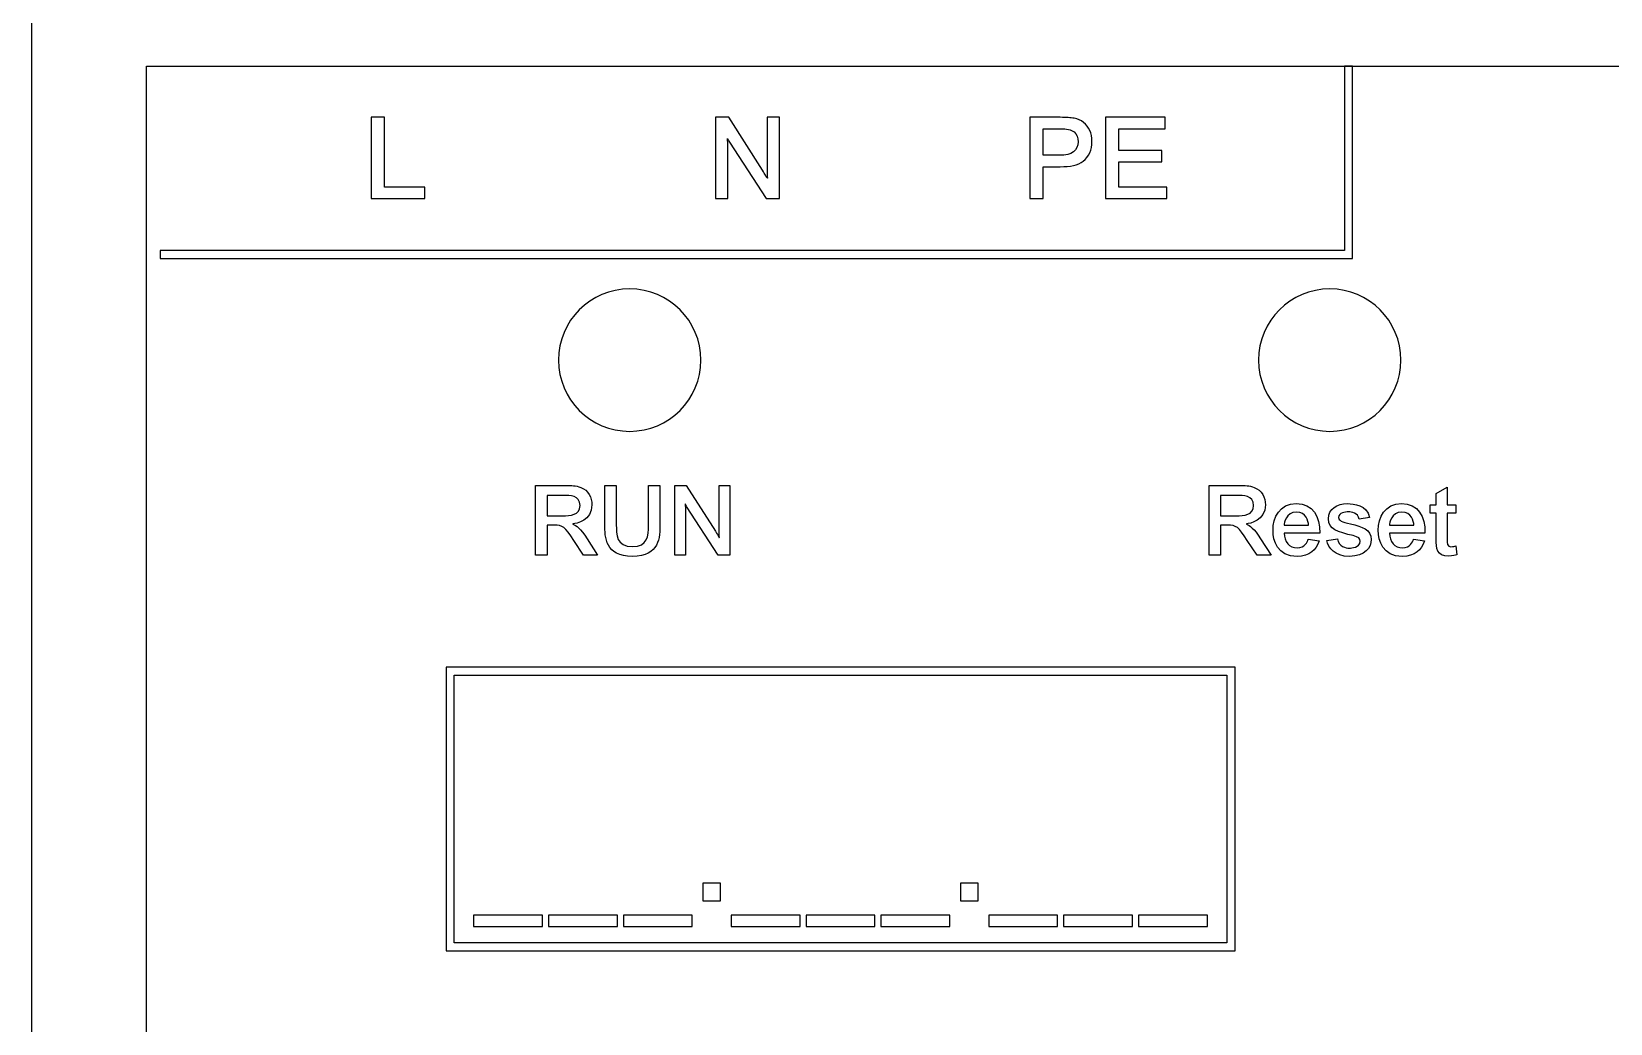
# Model space of a CAD drawing. Header units: millimetres. Extents: x 2151 to 5908, y -441 to 3322.
# Drawn here: x 3494.67 to 3529.04, y 3238.33 to 3259.91 of the extents above; entities that cross this region are included whole.
import ezdxf

# ---------------------------------------------------------------- set-up
doc = ezdxf.new("R2010")
doc.units = ezdxf.units.MM
doc.layers.add('Beschriftung', color=7, linetype='Continuous')
doc.layers.add('Gehäuse', color=7, linetype='Continuous')

# ---------------------------------------------------------------- blocks, each defined once
blk = doc.blocks.new('Gehäuse_6_TE')
at = {"layer": 'Gehäuse'}
for points in [[(0, 0), (108, 0), (108, 91), (0, 91)], [(2.5, 66.5), (105.5, 66.5), (105.5, 24.5), (2.5, 24.5)]]:
    blk.add_lwpolyline(points, close=True, dxfattribs=at)
blk = doc.blocks.new('STC-0960.01')
at = {"layer": 'Beschriftung'}
for points, knots in [([(28.755, 66.5), (28.755, 66.5), (28.755, 62.312), (28.755, 62.312), (28.755, 62.312), (28.755, 62.312), (2.8, 62.312), (2.8, 62.312), (2.8, 62.312), (2.8, 62.312), (2.8, 62.488), (2.8, 62.488), (2.8, 62.488), (2.8, 62.488), (28.578, 62.488), (28.578, 62.488), (28.578, 62.488), (28.578, 62.488), (28.578, 66.5), (28.578, 66.5), (28.578, 66.5), (28.578, 66.5), (28.755, 66.5), (28.755, 66.5)], [0, 0, 0, 0, 0.142857, 0.142857, 0.142857, 0.142857, 0.285714, 0.285714, 0.285714, 0.285714, 0.428571, 0.428571, 0.428571, 0.428571, 0.571429, 0.571429, 0.571429, 0.571429, 0.714286, 0.714286, 0.714286, 0.714286, 1, 1, 1, 1]), ([(7.683, 63.865), (7.683, 63.865), (8.562, 63.865), (8.562, 63.865), (8.562, 63.865), (8.562, 63.865), (8.562, 63.616), (8.562, 63.616), (8.562, 63.616), (8.562, 63.616), (7.391, 63.616), (7.391, 63.616), (7.391, 63.616), (7.391, 63.616), (7.391, 65.384), (7.391, 65.384), (7.391, 65.384), (7.391, 65.384), (7.683, 65.384), (7.683, 65.384), (7.683, 65.384), (7.683, 65.384), (7.683, 63.865), (7.683, 63.865)], [0, 0, 0, 0, 0.142857, 0.142857, 0.142857, 0.142857, 0.285714, 0.285714, 0.285714, 0.285714, 0.428571, 0.428571, 0.428571, 0.428571, 0.571429, 0.571429, 0.571429, 0.571429, 0.714286, 0.714286, 0.714286, 0.714286, 1, 1, 1, 1]), ([(15.914, 64.231), (15.942, 64.186), (15.962, 64.152), (15.976, 64.128), (15.976, 64.128), (15.989, 64.104), (16.001, 64.081), (16.013, 64.058), (16.013, 64.058), (16.013, 64.058), (16.018, 64.063), (16.018, 64.063), (16.018, 64.063), (16.013, 64.12), (16.01, 64.182), (16.01, 64.248), (16.01, 64.248), (16.01, 64.248), (16.01, 65.384), (16.01, 65.384), (16.01, 65.384), (16.01, 65.384), (16.279, 65.384), (16.279, 65.384), (16.279, 65.384), (16.279, 65.384), (16.279, 63.616), (16.279, 63.616), (16.279, 63.616), (16.279, 63.616), (15.988, 63.616), (15.988, 63.616), (15.988, 63.616), (15.988, 63.616), (15.195, 64.841), (15.195, 64.841), (15.195, 64.841), (15.174, 64.874), (15.159, 64.901), (15.151, 64.922), (15.151, 64.922), (15.151, 64.922), (15.146, 64.917), (15.146, 64.917), (15.146, 64.917), (15.152, 64.86), (15.156, 64.819), (15.156, 64.796), (15.156, 64.796), (15.156, 64.796), (15.156, 63.616), (15.156, 63.616), (15.156, 63.616), (15.156, 63.616), (14.887, 63.616), (14.887, 63.616), (14.887, 63.616), (14.887, 63.616), (14.887, 65.384), (14.887, 65.384), (14.887, 65.384), (14.887, 65.384), (15.176, 65.384), (15.176, 65.384), (15.176, 65.384), (15.176, 65.384), (15.914, 64.231), (15.914, 64.231)], [0, 0, 0, 0, 0.055556, 0.055556, 0.055556, 0.055556, 0.111111, 0.111111, 0.111111, 0.111111, 0.166667, 0.166667, 0.166667, 0.166667, 0.222222, 0.222222, 0.222222, 0.222222, 0.277778, 0.277778, 0.277778, 0.277778, 0.333333, 0.333333, 0.333333, 0.333333, 0.388889, 0.388889, 0.388889, 0.388889, 0.444444, 0.444444, 0.444444, 0.444444, 0.5, 0.5, 0.5, 0.5, 0.555556, 0.555556, 0.555556, 0.555556, 0.611111, 0.611111, 0.611111, 0.611111, 0.666667, 0.666667, 0.666667, 0.666667, 0.722222, 0.722222, 0.722222, 0.722222, 0.777778, 0.777778, 0.777778, 0.777778, 0.833333, 0.833333, 0.833333, 0.833333, 0.888889, 0.888889, 0.888889, 0.888889, 1, 1, 1, 1]), ([(22.901, 65.273), (22.958, 65.227), (23.003, 65.169), (23.035, 65.099), (23.035, 65.099), (23.068, 65.029), (23.084, 64.948), (23.084, 64.856), (23.084, 64.856), (23.084, 64.673), (23.019, 64.53), (22.891, 64.428), (22.891, 64.428), (22.835, 64.384), (22.765, 64.353), (22.68, 64.336), (22.68, 64.336), (22.595, 64.318), (22.498, 64.31), (22.39, 64.31), (22.39, 64.31), (22.39, 64.31), (22.024, 64.31), (22.024, 64.31), (22.024, 64.31), (22.024, 64.31), (22.024, 63.616), (22.024, 63.616), (22.024, 63.616), (22.024, 63.616), (21.733, 63.616), (21.733, 63.616), (21.733, 63.616), (21.733, 63.616), (21.733, 65.384), (21.733, 65.384), (21.733, 65.384), (21.733, 65.384), (22.395, 65.384), (22.395, 65.384), (22.395, 65.384), (22.518, 65.384), (22.619, 65.377), (22.698, 65.363), (22.698, 65.363), (22.777, 65.349), (22.845, 65.319), (22.901, 65.273)], [0, 0, 0, 0, 0.076923, 0.076923, 0.076923, 0.076923, 0.153846, 0.153846, 0.153846, 0.153846, 0.230769, 0.230769, 0.230769, 0.230769, 0.307692, 0.307692, 0.307692, 0.307692, 0.384615, 0.384615, 0.384615, 0.384615, 0.461538, 0.461538, 0.461538, 0.461538, 0.538462, 0.538462, 0.538462, 0.538462, 0.615385, 0.615385, 0.615385, 0.615385, 0.692308, 0.692308, 0.692308, 0.692308, 0.769231, 0.769231, 0.769231, 0.769231, 0.846154, 0.846154, 0.846154, 0.846154, 1, 1, 1, 1]), ([(24.674, 65.135), (24.674, 65.135), (23.671, 65.135), (23.671, 65.135), (23.671, 65.135), (23.671, 65.135), (23.671, 64.663), (23.671, 64.663), (23.671, 64.663), (23.671, 64.663), (24.607, 64.663), (24.607, 64.663), (24.607, 64.663), (24.607, 64.663), (24.607, 64.414), (24.607, 64.414), (24.607, 64.414), (24.607, 64.414), (23.671, 64.414), (23.671, 64.414), (23.671, 64.414), (23.671, 64.414), (23.671, 63.865), (23.671, 63.865), (23.671, 63.865), (23.671, 63.865), (24.711, 63.865), (24.711, 63.865), (24.711, 63.865), (24.711, 63.865), (24.711, 63.616), (24.711, 63.616), (24.711, 63.616), (24.711, 63.616), (23.38, 63.616), (23.38, 63.616), (23.38, 63.616), (23.38, 63.616), (23.38, 65.384), (23.38, 65.384), (23.38, 65.384), (23.38, 65.384), (24.674, 65.384), (24.674, 65.384), (24.674, 65.384), (24.674, 65.384), (24.674, 65.135), (24.674, 65.135)], [0, 0, 0, 0, 0.076923, 0.076923, 0.076923, 0.076923, 0.153846, 0.153846, 0.153846, 0.153846, 0.230769, 0.230769, 0.230769, 0.230769, 0.307692, 0.307692, 0.307692, 0.307692, 0.384615, 0.384615, 0.384615, 0.384615, 0.461538, 0.461538, 0.461538, 0.461538, 0.538462, 0.538462, 0.538462, 0.538462, 0.615385, 0.615385, 0.615385, 0.615385, 0.692308, 0.692308, 0.692308, 0.692308, 0.769231, 0.769231, 0.769231, 0.769231, 0.846154, 0.846154, 0.846154, 0.846154, 1, 1, 1, 1]), ([(22.782, 64.853), (22.782, 64.942), (22.753, 65.013), (22.693, 65.065), (22.693, 65.065), (22.66, 65.093), (22.62, 65.112), (22.571, 65.121), (22.571, 65.121), (22.523, 65.13), (22.465, 65.135), (22.397, 65.135), (22.397, 65.135), (22.397, 65.135), (22.024, 65.135), (22.024, 65.135), (22.024, 65.135), (22.024, 65.135), (22.024, 64.559), (22.024, 64.559), (22.024, 64.559), (22.024, 64.559), (22.38, 64.559), (22.38, 64.559), (22.38, 64.559), (22.648, 64.559), (22.782, 64.657), (22.782, 64.853)], [0, 0, 0, 0, 0.125, 0.125, 0.125, 0.125, 0.25, 0.25, 0.25, 0.25, 0.375, 0.375, 0.375, 0.375, 0.5, 0.5, 0.5, 0.5, 0.625, 0.625, 0.625, 0.625, 0.75, 0.75, 0.75, 0.75, 1, 1, 1, 1]), ([(13.02, 61.65), (13.876, 61.65), (14.57, 60.956), (14.57, 60.1), (14.57, 60.1), (14.57, 59.244), (13.876, 58.55), (13.02, 58.55), (13.02, 58.55), (12.164, 58.55), (11.47, 59.244), (11.47, 60.1), (11.47, 60.1), (11.47, 60.956), (12.164, 61.65), (13.02, 61.65)], [0, 0, 0, 0, 0.2, 0.2, 0.2, 0.2, 0.4, 0.4, 0.4, 0.4, 0.6, 0.6, 0.6, 0.6, 1, 1, 1, 1]), ([(28.26, 61.65), (29.115, 61.65), (29.81, 60.956), (29.81, 60.1), (29.81, 60.1), (29.81, 59.244), (29.115, 58.55), (28.26, 58.55), (28.26, 58.55), (27.404, 58.55), (26.71, 59.244), (26.71, 60.1), (26.71, 60.1), (26.71, 60.956), (27.404, 61.65), (28.26, 61.65)], [0, 0, 0, 0, 0.2, 0.2, 0.2, 0.2, 0.4, 0.4, 0.4, 0.4, 0.6, 0.6, 0.6, 0.6, 1, 1, 1, 1]), ([(10.972, 55.855), (10.972, 55.855), (11.222, 55.855), (11.222, 55.855), (11.222, 55.855), (11.222, 55.855), (11.222, 56.509), (11.222, 56.509), (11.222, 56.509), (11.222, 56.509), (11.374, 56.509), (11.374, 56.509), (11.374, 56.509), (11.567, 56.509), (11.607, 56.475), (11.804, 56.177), (11.804, 56.177), (11.804, 56.177), (12.016, 55.855), (12.016, 55.855), (12.016, 55.855), (12.016, 55.855), (12.321, 55.855), (12.321, 55.855), (12.321, 55.855), (12.321, 55.855), (12.094, 56.213), (12.094, 56.213), (12.094, 56.213), (11.946, 56.448), (11.859, 56.494), (11.783, 56.532), (11.783, 56.532), (11.783, 56.532), (11.783, 56.537), (11.783, 56.537), (11.783, 56.537), (11.859, 56.545), (12.198, 56.596), (12.198, 56.952), (12.198, 56.952), (12.198, 57.106), (12.12, 57.269), (11.954, 57.33), (11.954, 57.33), (11.847, 57.371), (11.751, 57.371), (11.631, 57.371), (11.631, 57.371), (11.631, 57.371), (10.972, 57.371), (10.972, 57.371), (10.972, 57.371), (10.972, 57.371), (10.972, 55.855), (10.972, 55.855)], [0, 0, 0, 0, 0.066667, 0.066667, 0.066667, 0.066667, 0.133333, 0.133333, 0.133333, 0.133333, 0.2, 0.2, 0.2, 0.2, 0.266667, 0.266667, 0.266667, 0.266667, 0.333333, 0.333333, 0.333333, 0.333333, 0.4, 0.4, 0.4, 0.4, 0.466667, 0.466667, 0.466667, 0.466667, 0.533333, 0.533333, 0.533333, 0.533333, 0.6, 0.6, 0.6, 0.6, 0.666667, 0.666667, 0.666667, 0.666667, 0.733333, 0.733333, 0.733333, 0.733333, 0.8, 0.8, 0.8, 0.8, 0.866667, 0.866667, 0.866667, 0.866667, 1, 1, 1, 1]), ([(11.222, 57.157), (11.222, 57.157), (11.588, 57.157), (11.588, 57.157), (11.588, 57.157), (11.707, 57.157), (11.94, 57.157), (11.94, 56.937), (11.94, 56.937), (11.94, 56.723), (11.73, 56.714), (11.559, 56.714), (11.559, 56.714), (11.559, 56.714), (11.222, 56.714), (11.222, 56.714), (11.222, 56.714), (11.222, 56.714), (11.222, 57.157), (11.222, 57.157)], [0, 0, 0, 0, 0.166667, 0.166667, 0.166667, 0.166667, 0.333333, 0.333333, 0.333333, 0.333333, 0.5, 0.5, 0.5, 0.5, 0.666667, 0.666667, 0.666667, 0.666667, 1, 1, 1, 1]), ([(12.479, 57.371), (12.479, 57.371), (12.479, 56.526), (12.479, 56.526), (12.479, 56.526), (12.479, 56.244), (12.484, 55.829), (13.081, 55.829), (13.081, 55.829), (13.677, 55.829), (13.677, 56.249), (13.677, 56.532), (13.677, 56.532), (13.677, 56.532), (13.677, 57.371), (13.677, 57.371), (13.677, 57.371), (13.677, 57.371), (13.428, 57.371), (13.428, 57.371), (13.428, 57.371), (13.428, 57.371), (13.428, 56.509), (13.428, 56.509), (13.428, 56.509), (13.428, 56.272), (13.419, 56.043), (13.078, 56.043), (13.078, 56.043), (12.729, 56.043), (12.729, 56.302), (12.729, 56.518), (12.729, 56.518), (12.729, 56.518), (12.729, 57.371), (12.729, 57.371), (12.729, 57.371), (12.729, 57.371), (12.479, 57.371), (12.479, 57.371)], [0, 0, 0, 0, 0.090909, 0.090909, 0.090909, 0.090909, 0.181818, 0.181818, 0.181818, 0.181818, 0.272727, 0.272727, 0.272727, 0.272727, 0.363636, 0.363636, 0.363636, 0.363636, 0.454545, 0.454545, 0.454545, 0.454545, 0.545455, 0.545455, 0.545455, 0.545455, 0.636364, 0.636364, 0.636364, 0.636364, 0.727273, 0.727273, 0.727273, 0.727273, 0.818182, 0.818182, 0.818182, 0.818182, 1, 1, 1, 1]), ([(14.003, 55.855), (14.003, 55.855), (14.234, 55.855), (14.234, 55.855), (14.234, 55.855), (14.234, 55.855), (14.234, 56.863), (14.234, 56.863), (14.234, 56.863), (14.234, 56.894), (14.228, 56.952), (14.226, 56.971), (14.226, 56.971), (14.226, 56.971), (14.23, 56.975), (14.23, 56.975), (14.23, 56.975), (14.236, 56.958), (14.243, 56.943), (14.26, 56.918), (14.26, 56.918), (14.26, 56.918), (14.947, 55.855), (14.947, 55.855), (14.947, 55.855), (14.947, 55.855), (15.197, 55.855), (15.197, 55.855), (15.197, 55.855), (15.197, 55.855), (15.197, 57.371), (15.197, 57.371), (15.197, 57.371), (15.197, 57.371), (14.967, 57.371), (14.967, 57.371), (14.967, 57.371), (14.967, 57.371), (14.967, 56.412), (14.967, 56.412), (14.967, 56.412), (14.967, 56.333), (14.971, 56.257), (14.973, 56.238), (14.973, 56.238), (14.973, 56.238), (14.969, 56.234), (14.969, 56.234), (14.969, 56.234), (14.937, 56.302), (14.928, 56.31), (14.886, 56.378), (14.886, 56.378), (14.886, 56.378), (14.251, 57.371), (14.251, 57.371), (14.251, 57.371), (14.251, 57.371), (14.003, 57.371), (14.003, 57.371), (14.003, 57.371), (14.003, 57.371), (14.003, 55.855), (14.003, 55.855)], [0, 0, 0, 0, 0.058824, 0.058824, 0.058824, 0.058824, 0.117647, 0.117647, 0.117647, 0.117647, 0.176471, 0.176471, 0.176471, 0.176471, 0.235294, 0.235294, 0.235294, 0.235294, 0.294118, 0.294118, 0.294118, 0.294118, 0.352941, 0.352941, 0.352941, 0.352941, 0.411765, 0.411765, 0.411765, 0.411765, 0.470588, 0.470588, 0.470588, 0.470588, 0.529412, 0.529412, 0.529412, 0.529412, 0.588235, 0.588235, 0.588235, 0.588235, 0.647059, 0.647059, 0.647059, 0.647059, 0.705882, 0.705882, 0.705882, 0.705882, 0.764706, 0.764706, 0.764706, 0.764706, 0.823529, 0.823529, 0.823529, 0.823529, 0.882353, 0.882353, 0.882353, 0.882353, 1, 1, 1, 1]), ([(25.634, 55.855), (25.634, 55.855), (25.884, 55.855), (25.884, 55.855), (25.884, 55.855), (25.884, 55.855), (25.884, 56.509), (25.884, 56.509), (25.884, 56.509), (25.884, 56.509), (26.036, 56.509), (26.036, 56.509), (26.036, 56.509), (26.229, 56.509), (26.269, 56.475), (26.466, 56.177), (26.466, 56.177), (26.466, 56.177), (26.678, 55.855), (26.678, 55.855), (26.678, 55.855), (26.678, 55.855), (26.983, 55.855), (26.983, 55.855), (26.983, 55.855), (26.983, 55.855), (26.756, 56.213), (26.756, 56.213), (26.756, 56.213), (26.608, 56.448), (26.521, 56.494), (26.445, 56.532), (26.445, 56.532), (26.445, 56.532), (26.445, 56.537), (26.445, 56.537), (26.445, 56.537), (26.521, 56.545), (26.86, 56.596), (26.86, 56.952), (26.86, 56.952), (26.86, 57.106), (26.782, 57.269), (26.616, 57.33), (26.616, 57.33), (26.509, 57.371), (26.413, 57.371), (26.293, 57.371), (26.293, 57.371), (26.293, 57.371), (25.634, 57.371), (25.634, 57.371), (25.634, 57.371), (25.634, 57.371), (25.634, 55.855), (25.634, 55.855)], [0, 0, 0, 0, 0.066667, 0.066667, 0.066667, 0.066667, 0.133333, 0.133333, 0.133333, 0.133333, 0.2, 0.2, 0.2, 0.2, 0.266667, 0.266667, 0.266667, 0.266667, 0.333333, 0.333333, 0.333333, 0.333333, 0.4, 0.4, 0.4, 0.4, 0.466667, 0.466667, 0.466667, 0.466667, 0.533333, 0.533333, 0.533333, 0.533333, 0.6, 0.6, 0.6, 0.6, 0.666667, 0.666667, 0.666667, 0.666667, 0.733333, 0.733333, 0.733333, 0.733333, 0.8, 0.8, 0.8, 0.8, 0.866667, 0.866667, 0.866667, 0.866667, 1, 1, 1, 1]), ([(25.884, 57.157), (25.884, 57.157), (26.25, 57.157), (26.25, 57.157), (26.25, 57.157), (26.369, 57.157), (26.602, 57.157), (26.602, 56.937), (26.602, 56.937), (26.602, 56.723), (26.392, 56.714), (26.221, 56.714), (26.221, 56.714), (26.221, 56.714), (25.884, 56.714), (25.884, 56.714), (25.884, 56.714), (25.884, 56.714), (25.884, 57.157), (25.884, 57.157)], [0, 0, 0, 0, 0.166667, 0.166667, 0.166667, 0.166667, 0.333333, 0.333333, 0.333333, 0.333333, 0.5, 0.5, 0.5, 0.5, 0.666667, 0.666667, 0.666667, 0.666667, 1, 1, 1, 1]), ([(30.814, 57.339), (30.814, 57.339), (30.579, 57.199), (30.579, 57.199), (30.579, 57.199), (30.579, 57.199), (30.579, 56.952), (30.579, 56.952), (30.579, 56.952), (30.579, 56.952), (30.443, 56.952), (30.443, 56.952), (30.443, 56.952), (30.443, 56.952), (30.443, 56.767), (30.443, 56.767), (30.443, 56.767), (30.443, 56.767), (30.579, 56.767), (30.579, 56.767), (30.579, 56.767), (30.579, 56.767), (30.579, 56.209), (30.579, 56.209), (30.579, 56.209), (30.579, 56.005), (30.579, 55.836), (30.854, 55.836), (30.854, 55.836), (30.943, 55.836), (30.994, 55.853), (31.03, 55.866), (31.03, 55.866), (31.03, 55.866), (31.004, 56.058), (31.004, 56.058), (31.004, 56.058), (30.985, 56.052), (30.945, 56.039), (30.898, 56.039), (30.898, 56.039), (30.814, 56.039), (30.814, 56.099), (30.814, 56.221), (30.814, 56.221), (30.814, 56.221), (30.814, 56.767), (30.814, 56.767), (30.814, 56.767), (30.814, 56.767), (31.006, 56.767), (31.006, 56.767), (31.006, 56.767), (31.006, 56.767), (31.006, 56.952), (31.006, 56.952), (31.006, 56.952), (31.006, 56.952), (30.814, 56.952), (30.814, 56.952), (30.814, 56.952), (30.814, 56.952), (30.814, 57.339), (30.814, 57.339)], [0, 0, 0, 0, 0.058824, 0.058824, 0.058824, 0.058824, 0.117647, 0.117647, 0.117647, 0.117647, 0.176471, 0.176471, 0.176471, 0.176471, 0.235294, 0.235294, 0.235294, 0.235294, 0.294118, 0.294118, 0.294118, 0.294118, 0.352941, 0.352941, 0.352941, 0.352941, 0.411765, 0.411765, 0.411765, 0.411765, 0.470588, 0.470588, 0.470588, 0.470588, 0.529412, 0.529412, 0.529412, 0.529412, 0.588235, 0.588235, 0.588235, 0.588235, 0.647059, 0.647059, 0.647059, 0.647059, 0.705882, 0.705882, 0.705882, 0.705882, 0.764706, 0.764706, 0.764706, 0.764706, 0.823529, 0.823529, 0.823529, 0.823529, 0.882353, 0.882353, 0.882353, 0.882353, 1, 1, 1, 1]), ([(28.041, 56.338), (28.049, 56.702), (27.895, 56.977), (27.529, 56.977), (27.529, 56.977), (27.167, 56.977), (27.025, 56.676), (27.025, 56.397), (27.025, 56.397), (27.025, 56.17), (27.12, 55.829), (27.548, 55.829), (27.548, 55.829), (27.819, 55.829), (27.971, 55.972), (28.03, 56.17), (28.03, 56.17), (28.03, 56.17), (27.793, 56.206), (27.793, 56.206), (27.793, 56.206), (27.77, 56.137), (27.719, 56.014), (27.554, 56.014), (27.554, 56.014), (27.376, 56.014), (27.273, 56.149), (27.266, 56.338), (27.266, 56.338), (27.266, 56.338), (28.041, 56.338), (28.041, 56.338)], [0, 0, 0, 0, 0.111111, 0.111111, 0.111111, 0.111111, 0.222222, 0.222222, 0.222222, 0.222222, 0.333333, 0.333333, 0.333333, 0.333333, 0.444444, 0.444444, 0.444444, 0.444444, 0.555556, 0.555556, 0.555556, 0.555556, 0.666667, 0.666667, 0.666667, 0.666667, 0.777778, 0.777778, 0.777778, 0.777778, 1, 1, 1, 1]), ([(27.266, 56.505), (27.27, 56.554), (27.304, 56.793), (27.537, 56.793), (27.537, 56.793), (27.755, 56.793), (27.793, 56.602), (27.8, 56.505), (27.8, 56.505), (27.8, 56.505), (27.266, 56.505), (27.266, 56.505)], [0, 0, 0, 0, 0.25, 0.25, 0.25, 0.25, 0.5, 0.5, 0.5, 0.5, 1, 1, 1, 1]), ([(29.123, 56.676), (29.07, 56.952), (28.79, 56.977), (28.644, 56.977), (28.644, 56.977), (28.424, 56.977), (28.231, 56.863), (28.231, 56.649), (28.231, 56.649), (28.231, 56.416), (28.433, 56.359), (28.771, 56.28), (28.771, 56.28), (28.89, 56.253), (28.921, 56.215), (28.921, 56.16), (28.921, 56.16), (28.921, 56.014), (28.723, 56.01), (28.689, 56.01), (28.689, 56.01), (28.608, 56.01), (28.46, 56.033), (28.43, 56.213), (28.43, 56.213), (28.43, 56.213), (28.198, 56.177), (28.198, 56.177), (28.198, 56.177), (28.229, 56.016), (28.361, 55.829), (28.691, 55.829), (28.691, 55.829), (29.032, 55.829), (29.163, 56.022), (29.163, 56.194), (29.163, 56.194), (29.163, 56.416), (28.97, 56.475), (28.712, 56.535), (28.712, 56.535), (28.517, 56.579), (28.454, 56.609), (28.454, 56.678), (28.454, 56.678), (28.454, 56.78), (28.598, 56.797), (28.667, 56.797), (28.667, 56.797), (28.737, 56.797), (28.873, 56.78), (28.898, 56.638), (28.898, 56.638), (28.898, 56.638), (29.123, 56.676), (29.123, 56.676)], [0, 0, 0, 0, 0.066667, 0.066667, 0.066667, 0.066667, 0.133333, 0.133333, 0.133333, 0.133333, 0.2, 0.2, 0.2, 0.2, 0.266667, 0.266667, 0.266667, 0.266667, 0.333333, 0.333333, 0.333333, 0.333333, 0.4, 0.4, 0.4, 0.4, 0.466667, 0.466667, 0.466667, 0.466667, 0.533333, 0.533333, 0.533333, 0.533333, 0.6, 0.6, 0.6, 0.6, 0.666667, 0.666667, 0.666667, 0.666667, 0.733333, 0.733333, 0.733333, 0.733333, 0.8, 0.8, 0.8, 0.8, 0.866667, 0.866667, 0.866667, 0.866667, 1, 1, 1, 1]), ([(30.333, 56.338), (30.342, 56.702), (30.187, 56.977), (29.821, 56.977), (29.821, 56.977), (29.459, 56.977), (29.317, 56.676), (29.317, 56.397), (29.317, 56.397), (29.317, 56.17), (29.413, 55.829), (29.84, 55.829), (29.84, 55.829), (30.111, 55.829), (30.263, 55.972), (30.323, 56.17), (30.323, 56.17), (30.323, 56.17), (30.086, 56.206), (30.086, 56.206), (30.086, 56.206), (30.062, 56.137), (30.012, 56.014), (29.847, 56.014), (29.847, 56.014), (29.669, 56.014), (29.565, 56.149), (29.559, 56.338), (29.559, 56.338), (29.559, 56.338), (30.333, 56.338), (30.333, 56.338)], [0, 0, 0, 0, 0.111111, 0.111111, 0.111111, 0.111111, 0.222222, 0.222222, 0.222222, 0.222222, 0.333333, 0.333333, 0.333333, 0.333333, 0.444444, 0.444444, 0.444444, 0.444444, 0.555556, 0.555556, 0.555556, 0.555556, 0.666667, 0.666667, 0.666667, 0.666667, 0.777778, 0.777778, 0.777778, 0.777778, 1, 1, 1, 1]), ([(29.559, 56.505), (29.563, 56.554), (29.597, 56.793), (29.83, 56.793), (29.83, 56.793), (30.048, 56.793), (30.086, 56.602), (30.092, 56.505), (30.092, 56.505), (30.092, 56.505), (29.559, 56.505), (29.559, 56.505)], [0, 0, 0, 0, 0.25, 0.25, 0.25, 0.25, 0.5, 0.5, 0.5, 0.5, 1, 1, 1, 1]), ([(9.11, 53.419), (9.11, 53.419), (26.198, 53.419), (26.198, 53.419), (26.198, 53.419), (26.198, 53.419), (26.198, 47.243), (26.198, 47.243), (26.198, 47.243), (26.198, 47.243), (9.022, 47.243), (9.022, 47.243), (9.022, 47.243), (9.022, 47.243), (9.022, 53.419), (9.022, 53.419), (9.022, 53.419), (9.022, 53.419), (9.11, 53.419), (9.11, 53.419)], [0, 0, 0, 0, 0.166667, 0.166667, 0.166667, 0.166667, 0.333333, 0.333333, 0.333333, 0.333333, 0.5, 0.5, 0.5, 0.5, 0.666667, 0.666667, 0.666667, 0.666667, 1, 1, 1, 1]), ([(26.022, 53.243), (26.022, 53.243), (9.198, 53.243), (9.198, 53.243), (9.198, 53.243), (9.198, 53.243), (9.198, 47.419), (9.198, 47.419), (9.198, 47.419), (9.198, 47.419), (26.022, 47.419), (26.022, 47.419), (26.022, 47.419), (26.022, 47.419), (26.022, 53.243), (26.022, 53.243)], [0, 0, 0, 0, 0.2, 0.2, 0.2, 0.2, 0.4, 0.4, 0.4, 0.4, 0.6, 0.6, 0.6, 0.6, 1, 1, 1, 1]), ([(14.613, 48.331), (14.613, 48.331), (14.613, 48.718), (14.613, 48.718), (14.613, 48.718), (14.613, 48.718), (15, 48.718), (15, 48.718), (15, 48.718), (15, 48.718), (15, 48.331), (15, 48.331), (15, 48.331), (15, 48.331), (14.613, 48.331), (14.613, 48.331)], [0, 0, 0, 0, 0.2, 0.2, 0.2, 0.2, 0.4, 0.4, 0.4, 0.4, 0.6, 0.6, 0.6, 0.6, 1, 1, 1, 1]), ([(20.22, 48.331), (20.22, 48.331), (20.22, 48.718), (20.22, 48.718), (20.22, 48.718), (20.22, 48.718), (20.607, 48.718), (20.607, 48.718), (20.607, 48.718), (20.607, 48.718), (20.607, 48.331), (20.607, 48.331), (20.607, 48.331), (20.607, 48.331), (20.22, 48.331), (20.22, 48.331)], [0, 0, 0, 0, 0.2, 0.2, 0.2, 0.2, 0.4, 0.4, 0.4, 0.4, 0.6, 0.6, 0.6, 0.6, 1, 1, 1, 1]), ([(9.622, 47.773), (9.622, 47.773), (9.622, 48.024), (9.622, 48.024), (9.622, 48.024), (9.622, 48.024), (11.122, 48.024), (11.122, 48.024), (11.122, 48.024), (11.122, 48.024), (11.122, 47.773), (11.122, 47.773), (11.122, 47.773), (11.122, 47.773), (9.622, 47.773), (9.622, 47.773)], [0, 0, 0, 0, 0.2, 0.2, 0.2, 0.2, 0.4, 0.4, 0.4, 0.4, 0.6, 0.6, 0.6, 0.6, 1, 1, 1, 1]), ([(11.253, 47.773), (11.253, 47.773), (11.253, 48.024), (11.253, 48.024), (11.253, 48.024), (11.253, 48.024), (12.753, 48.024), (12.753, 48.024), (12.753, 48.024), (12.753, 48.024), (12.753, 47.773), (12.753, 47.773), (12.753, 47.773), (12.753, 47.773), (11.253, 47.773), (11.253, 47.773)], [0, 0, 0, 0, 0.2, 0.2, 0.2, 0.2, 0.4, 0.4, 0.4, 0.4, 0.6, 0.6, 0.6, 0.6, 1, 1, 1, 1]), ([(12.884, 47.773), (12.884, 47.773), (12.884, 48.024), (12.884, 48.024), (12.884, 48.024), (12.884, 48.024), (14.384, 48.024), (14.384, 48.024), (14.384, 48.024), (14.384, 48.024), (14.384, 47.773), (14.384, 47.773), (14.384, 47.773), (14.384, 47.773), (12.884, 47.773), (12.884, 47.773)], [0, 0, 0, 0, 0.2, 0.2, 0.2, 0.2, 0.4, 0.4, 0.4, 0.4, 0.6, 0.6, 0.6, 0.6, 1, 1, 1, 1]), ([(15.229, 47.773), (15.229, 47.773), (15.229, 48.024), (15.229, 48.024), (15.229, 48.024), (15.229, 48.024), (16.729, 48.024), (16.729, 48.024), (16.729, 48.024), (16.729, 48.024), (16.729, 47.773), (16.729, 47.773), (16.729, 47.773), (16.729, 47.773), (15.229, 47.773), (15.229, 47.773)], [0, 0, 0, 0, 0.2, 0.2, 0.2, 0.2, 0.4, 0.4, 0.4, 0.4, 0.6, 0.6, 0.6, 0.6, 1, 1, 1, 1]), ([(16.86, 47.773), (16.86, 47.773), (16.86, 48.024), (16.86, 48.024), (16.86, 48.024), (16.86, 48.024), (18.36, 48.024), (18.36, 48.024), (18.36, 48.024), (18.36, 48.024), (18.36, 47.773), (18.36, 47.773), (18.36, 47.773), (18.36, 47.773), (16.86, 47.773), (16.86, 47.773)], [0, 0, 0, 0, 0.2, 0.2, 0.2, 0.2, 0.4, 0.4, 0.4, 0.4, 0.6, 0.6, 0.6, 0.6, 1, 1, 1, 1]), ([(18.491, 47.773), (18.491, 47.773), (18.491, 48.024), (18.491, 48.024), (18.491, 48.024), (18.491, 48.024), (19.991, 48.024), (19.991, 48.024), (19.991, 48.024), (19.991, 48.024), (19.991, 47.773), (19.991, 47.773), (19.991, 47.773), (19.991, 47.773), (18.491, 47.773), (18.491, 47.773)], [0, 0, 0, 0, 0.2, 0.2, 0.2, 0.2, 0.4, 0.4, 0.4, 0.4, 0.6, 0.6, 0.6, 0.6, 1, 1, 1, 1]), ([(20.836, 47.773), (20.836, 47.773), (20.836, 48.024), (20.836, 48.024), (20.836, 48.024), (20.836, 48.024), (22.336, 48.024), (22.336, 48.024), (22.336, 48.024), (22.336, 48.024), (22.336, 47.773), (22.336, 47.773), (22.336, 47.773), (22.336, 47.773), (20.836, 47.773), (20.836, 47.773)], [0, 0, 0, 0, 0.2, 0.2, 0.2, 0.2, 0.4, 0.4, 0.4, 0.4, 0.6, 0.6, 0.6, 0.6, 1, 1, 1, 1]), ([(22.467, 47.773), (22.467, 47.773), (22.467, 48.024), (22.467, 48.024), (22.467, 48.024), (22.467, 48.024), (23.967, 48.024), (23.967, 48.024), (23.967, 48.024), (23.967, 48.024), (23.967, 47.773), (23.967, 47.773), (23.967, 47.773), (23.967, 47.773), (22.467, 47.773), (22.467, 47.773)], [0, 0, 0, 0, 0.2, 0.2, 0.2, 0.2, 0.4, 0.4, 0.4, 0.4, 0.6, 0.6, 0.6, 0.6, 1, 1, 1, 1]), ([(24.098, 47.773), (24.098, 47.773), (24.098, 48.024), (24.098, 48.024), (24.098, 48.024), (24.098, 48.024), (25.598, 48.024), (25.598, 48.024), (25.598, 48.024), (25.598, 48.024), (25.598, 47.773), (25.598, 47.773), (25.598, 47.773), (25.598, 47.773), (24.098, 47.773), (24.098, 47.773)], [0, 0, 0, 0, 0.2, 0.2, 0.2, 0.2, 0.4, 0.4, 0.4, 0.4, 0.6, 0.6, 0.6, 0.6, 1, 1, 1, 1])]:
    blk.add_open_spline(points, degree=3, knots=knots, dxfattribs=at)
blk.add_blockref('Gehäuse_6_TE', (0, 0))
blk = doc.blocks.new('MDT_CAD_STC-096001')
blk.add_blockref('STC-0960.01', (10, 10))

msp = doc.modelspace()

# ---------------------------------------------------------------- block references
msp.add_blockref('MDT_CAD_STC-096001', (3484.666, 3182.661))

doc.saveas('drawing.dxf')
